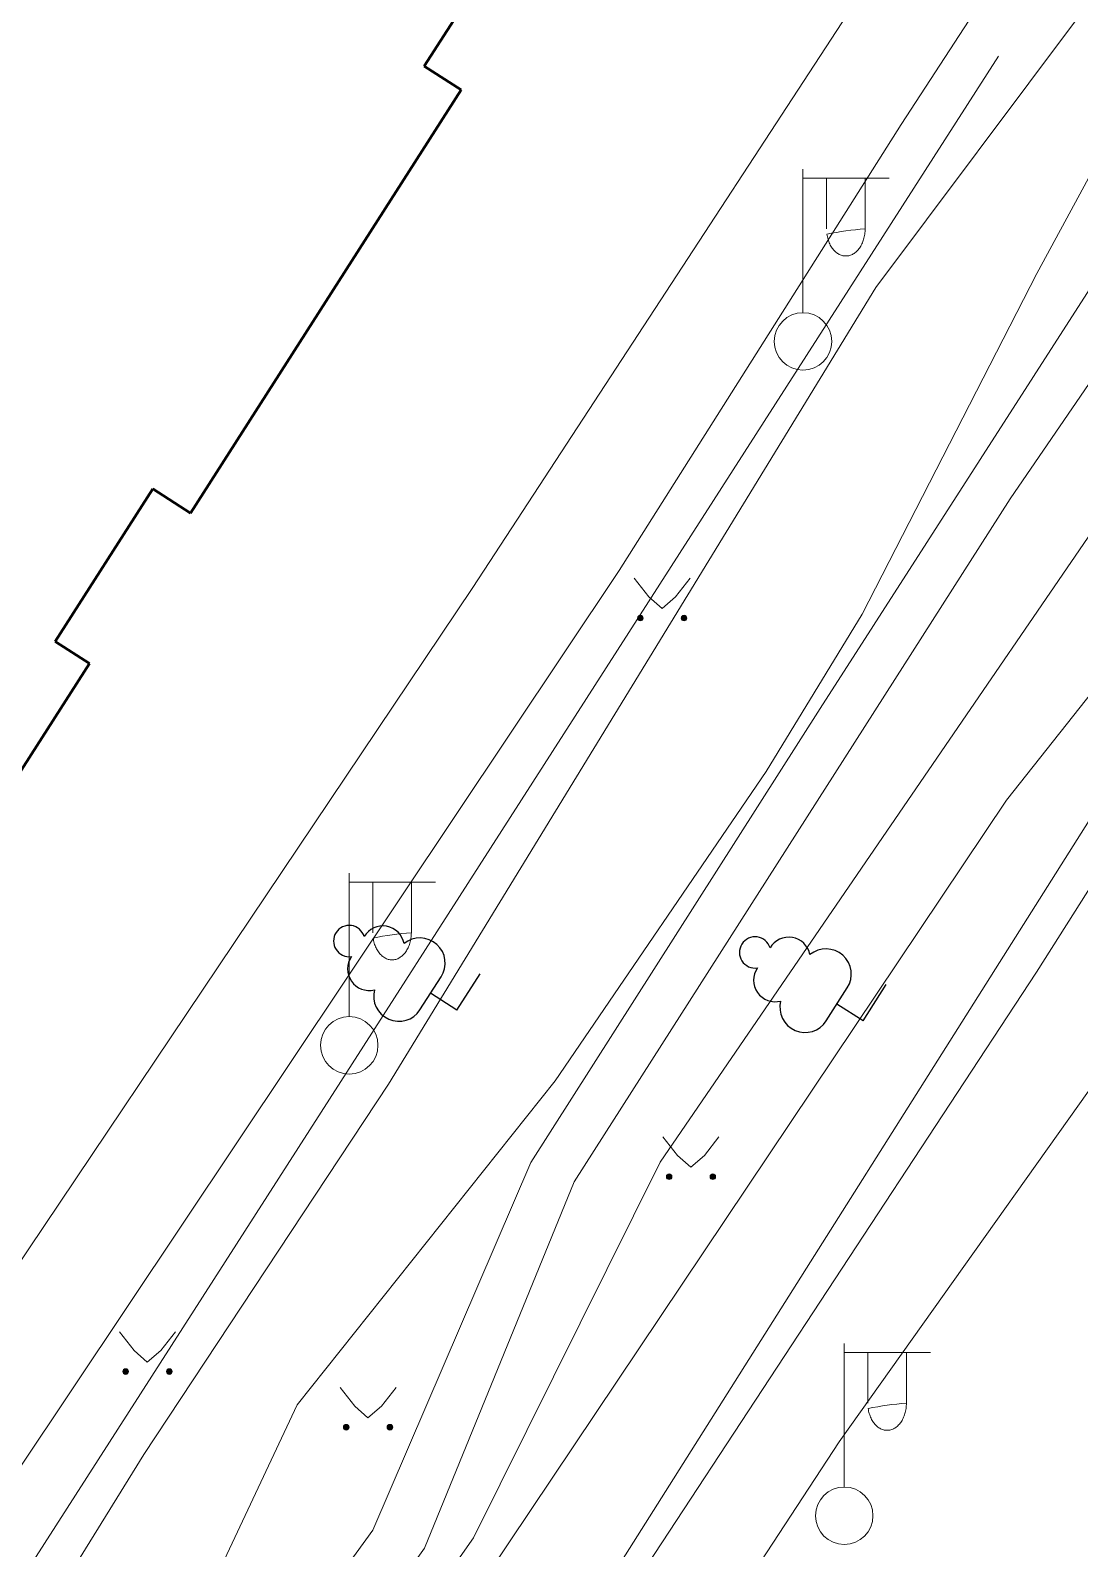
# Model space of a CAD drawing. Extents: x 1000 to 4000, y -5000 to -1000.
# Drawn here: x 1352 to 1388.5, y -4370.8 to -4318 of the extents above; entities that cross this region are included whole.
import ezdxf

# ---------------------------------------------------------------- set-up
doc = ezdxf.new("R2010")
doc.units = 0
doc.header["$MEASUREMENT"] = 0
for name, color, linetype in [('СЛОЙ_24', 7, 'CONTINUOUS'), ('СЛОЙ_3', 7, 'CONTINUOUS'), ('СЛОЙ_37', 7, 'CONTINUOUS'), ('СЛОЙ_40', 7, 'CONTINUOUS'), ('СЛОЙ_41', 7, 'CONTINUOUS'), ('СЛОЙ_42', 7, 'CONTINUOUS'), ('СЛОЙ_6', 7, 'CONTINUOUS')]:
    doc.layers.add(name, color=color, linetype=linetype)

# ---------------------------------------------------------------- blocks, each defined once
blk = doc.blocks.new('388_1_4')
at = {"layer": 'СЛОЙ_42', "color": 3, "linetype": 'Continuous'}
for q in [(-0.008, -1.651), (1.492, -2.737)]:
    blk.add_line((-0.008, -2.737), q, dxfattribs=at)
blk.add_lwpolyline([(-0.697, -1.651), (0.666, -1.65)], dxfattribs=at)
for centre, radius, start, end in [((-0.008, 1.719), 0.545, 90.0001, 220.5003), ((-0.008, 1.719), 0.545, 319.4998, 90.0001), ((-0.447, 0.611), 0.754, 88.133, 226.6635), ((0.431, 0.611), 0.754, 313.3367, 91.8671), ((-0.688, -0.772), 0.879, 108.3533, 269.3876), ((0.672, -0.772), 0.879, 269.6099, 71.6469)]:
    blk.add_arc(centre, radius, start, end, dxfattribs=at)
blk = doc.blocks.new('388_1_3')
at = {"layer": 'СЛОЙ_42', "color": 3, "linetype": 'Continuous'}
for q in [(-0.008, -1.651), (1.492, -2.737)]:
    blk.add_line((-0.008, -2.736), q, dxfattribs=at)
blk.add_lwpolyline([(-0.697, -1.651), (0.666, -1.651)], dxfattribs=at)
for centre, radius, start, end in [((-0.008, 1.718), 0.545, 90, 220.5002), ((-0.008, 1.718), 0.545, 319.4997, 90), ((-0.447, 0.61), 0.754, 88.1329, 226.6633), ((0.431, 0.61), 0.754, 313.3366, 91.867), ((-0.688, -0.773), 0.879, 108.3532, 269.3875), ((0.672, -0.773), 0.879, 269.6097, 71.6467)]:
    blk.add_arc(centre, radius, start, end, dxfattribs=at)

msp = doc.modelspace()

# ---------------------------------------------------------------- linework, layer by layer
at = {"layer": 'СЛОЙ_24', "color": 253, "linetype": 'Continuous', "lineweight": 0}
for points in [[(1343.617, -4372.775), (1367.409, -4337.349), (1406.369, -4277.714)], [(1382.329, -4321.234), (1385.369, -4316.552)], [(1346.273, -4394.557), (1358.917, -4377.097), (1363.933, -4370.174), (1369.434, -4357.368), (1379.502, -4341.57), (1390.643, -4324.228), (1393.964, -4318.955)], [(1347.743, -4395.78), (1355.492, -4385.085), (1365.733, -4370.797), (1370.943, -4358.046), (1386.119, -4334.267), (1396.34, -4319.338)], [(1345.848, -4376.649), (1372.507, -4336.759), (1382.329, -4321.234)], [(1350.13, -4397.511), (1362.654, -4379.582), (1385.993, -4344.756), (1404.299, -4321.651)], [(1353.976, -4400.728), (1357.973, -4394.398), (1388.874, -4345.466), (1406.288, -4323.115)], [(1375.966, -4373.518), (1380.164, -4367.096), (1392.129, -4350.272), (1394.583, -4347.862), (1396.992, -4346.389), (1399.535, -4344.693), (1402.611, -4343.064), (1406.092, -4342.662), (1407.611, -4342.639), (1409.039, -4342.595), (1411.856, -4344.666)]]:
    msp.add_lwpolyline(points, dxfattribs=at)
at = {"layer": 'СЛОЙ_3', "color": 253, "linetype": 'Continuous', "lineweight": 0}
for p, q in [((1378.907, -4327.784), (1378.907, -4322.784)), ((1378.907, -4325.784), (1378.907, -4322.784)), ((1378.907, -4323.098), (1381.907, -4323.098)), ((1379.728, -4324.866), (1379.728, -4323.098)), ((1381.07, -4324.866), (1381.07, -4323.098)), ((1363.108, -4352.293), (1363.108, -4347.293)), ((1363.108, -4350.293), (1363.108, -4347.293)), ((1363.108, -4347.607), (1366.108, -4347.607)), ((1363.929, -4349.375), (1363.929, -4347.607)), ((1365.271, -4349.375), (1365.271, -4347.607)), ((1380.344, -4368.673), (1380.344, -4363.673)), ((1380.344, -4366.673), (1380.344, -4363.673)), ((1380.344, -4363.987), (1383.344, -4363.987)), ((1381.165, -4365.755), (1381.165, -4363.987)), ((1382.507, -4365.755), (1382.507, -4363.987))]:
    msp.add_line(p, q, dxfattribs=at)
for points in [[(1381.07, -4324.866, -0.035191), (1381.057, -4325.05, -0.036545), (1381.019, -4325.227, -0.03934), (1380.957, -4325.39, -0.0437), (1380.874, -4325.533, -0.049642), (1380.772, -4325.65, -0.056748), (1380.656, -4325.737, -0.0637), (1380.53, -4325.791, -0.068204), (1380.399, -4325.809, -0.068204), (1380.268, -4325.791, -0.0637), (1380.142, -4325.737, -0.056748), (1380.026, -4325.65, -0.049642), (1379.924, -4325.533, -0.0437), (1379.841, -4325.39, -0.03934), (1379.779, -4325.227, -0.036545), (1379.741, -4325.05, -0.035191)], [(1365.271, -4349.375, -0.035191), (1365.258, -4349.559, -0.036545), (1365.22, -4349.736, -0.03934), (1365.158, -4349.899, -0.0437), (1365.075, -4350.042, -0.049642), (1364.973, -4350.159, -0.056748), (1364.857, -4350.246, -0.0637), (1364.731, -4350.3, -0.068204), (1364.6, -4350.318, -0.068204), (1364.469, -4350.3, -0.0637), (1364.343, -4350.246, -0.056748), (1364.227, -4350.159, -0.049642), (1364.125, -4350.042, -0.0437), (1364.042, -4349.899, -0.03934), (1363.98, -4349.736, -0.036545), (1363.942, -4349.559, -0.035191)], [(1382.507, -4365.755, -0.035191), (1382.494, -4365.939, -0.036545), (1382.456, -4366.116, -0.03934), (1382.394, -4366.279, -0.0437), (1382.311, -4366.422, -0.049642), (1382.209, -4366.539, -0.056748), (1382.093, -4366.626, -0.0637), (1381.967, -4366.68, -0.068204), (1381.836, -4366.698, -0.068204), (1381.705, -4366.68, -0.0637), (1381.579, -4366.626, -0.056748), (1381.463, -4366.539, -0.049642), (1381.361, -4366.422, -0.0437), (1381.278, -4366.279, -0.03934), (1381.216, -4366.116, -0.036545), (1381.178, -4365.939, -0.035191)]]:
    msp.add_lwpolyline(points, format="xyb", close=True, dxfattribs=at)
for centre in [(1378.907, -4328.784), (1363.108, -4353.293), (1380.344, -4369.673)]:
    msp.add_circle(centre, 1, dxfattribs=at)
at = {"layer": 'СЛОЙ_37', "color": 253, "linetype": 'Continuous', "lineweight": 0}
for points in [[(1341.514, -4391.046), (1344.056, -4387.07), (1346.519, -4383.334), (1348.732, -4379.213), (1355.955, -4367.545), (1364.473, -4354.648), (1381.44, -4326.907), (1388.539, -4317.438)], [(1344.615, -4393.334), (1351.089, -4384.525), (1354.409, -4380.462), (1361.298, -4365.811), (1370.275, -4354.532), (1377.623, -4343.762), (1380.973, -4338.28), (1387.045, -4326.422), (1391.471, -4318.258)], [(1359.812, -4402.777), (1357.832, -4399.893), (1357.921, -4397.32), (1359.573, -4393.225), (1360.942, -4390.491), (1387.032, -4350.748), (1389.871, -4346.275), (1393.635, -4342.36), (1395.364, -4340.941), (1399.044, -4339.699), (1402.014, -4339.255), (1411.23, -4338.834)]]:
    msp.add_lwpolyline(points, dxfattribs=at)
at = {"layer": 'СЛОЙ_40', "color": 253, "linetype": 'Continuous', "lineweight": 0}
for points in [[(1345.115, -4382.128), (1385.71, -4318.849)], [(1350.203, -4395.019), (1367.432, -4370.444), (1373.936, -4357.36), (1398.319, -4321.755)]]:
    msp.add_lwpolyline(points, dxfattribs=at)
at = {"layer": 'СЛОЙ_41', "color": 253, "linetype": 'Continuous', "lineweight": 0}
for p, q in [((1373.031, -4337.028), (1373.541, -4337.678)), ((1374.981, -4337.028), (1374.471, -4337.678)), ((1373.541, -4337.678), (1374.001, -4338.088)), ((1374.471, -4337.678), (1374.001, -4338.088)), ((1374.033, -4356.479), (1374.543, -4357.129)), ((1375.983, -4356.479), (1375.473, -4357.129)), ((1374.543, -4357.129), (1375.003, -4357.539)), ((1375.473, -4357.129), (1375.003, -4357.539)), ((1355.109, -4363.264), (1355.619, -4363.914)), ((1357.059, -4363.264), (1356.549, -4363.914)), ((1355.619, -4363.914), (1356.079, -4364.324)), ((1356.549, -4363.914), (1356.079, -4364.324)), ((1362.79, -4365.202), (1363.3, -4365.852)), ((1364.74, -4365.202), (1364.23, -4365.852)), ((1363.3, -4365.852), (1363.76, -4366.262)), ((1364.23, -4365.852), (1363.76, -4366.262))]:
    msp.add_line(p, q, dxfattribs=at)
for centre in [(1373.245, -4338.416), (1374.766, -4338.416), (1374.247, -4357.869), (1375.768, -4357.869), (1355.323, -4364.652), (1356.844, -4364.652), (1363.004, -4366.59), (1364.525, -4366.59)]:
    msp.add_circle(centre, 0.0976, dxfattribs=at)
for points in [[(1373.149, -4338.435), (1373.147, -4338.416), (1373.149, -4338.397)], [(1373.154, -4338.453), (1373.149, -4338.397), (1373.154, -4338.379)], [(1373.149, -4338.435), (1373.149, -4338.397), (1373.154, -4338.453)], [(1373.163, -4338.47), (1373.154, -4338.379), (1373.163, -4338.362)], [(1373.154, -4338.453), (1373.154, -4338.379), (1373.163, -4338.47)], [(1373.176, -4338.485), (1373.163, -4338.362), (1373.176, -4338.347)], [(1373.163, -4338.47), (1373.163, -4338.362), (1373.176, -4338.485)], [(1373.19, -4338.497), (1373.176, -4338.347), (1373.19, -4338.335)], [(1373.176, -4338.485), (1373.176, -4338.347), (1373.19, -4338.497)], [(1373.207, -4338.506), (1373.19, -4338.335), (1373.207, -4338.326)], [(1373.19, -4338.497), (1373.19, -4338.335), (1373.207, -4338.506)], [(1373.226, -4338.512), (1373.207, -4338.326), (1373.226, -4338.32)], [(1373.207, -4338.506), (1373.207, -4338.326), (1373.226, -4338.512)], [(1373.245, -4338.514), (1373.226, -4338.32), (1373.245, -4338.318)], [(1373.226, -4338.512), (1373.226, -4338.32), (1373.245, -4338.514)], [(1374.67, -4338.435), (1374.668, -4338.416), (1374.67, -4338.397)], [(1374.675, -4338.453), (1374.67, -4338.397), (1374.675, -4338.379)], [(1374.67, -4338.435), (1374.67, -4338.397), (1374.675, -4338.453)], [(1374.684, -4338.47), (1374.675, -4338.379), (1374.684, -4338.362)], [(1374.675, -4338.453), (1374.675, -4338.379), (1374.684, -4338.47)], [(1374.697, -4338.485), (1374.684, -4338.362), (1374.697, -4338.347)], [(1374.684, -4338.47), (1374.684, -4338.362), (1374.697, -4338.485)], [(1374.711, -4338.497), (1374.697, -4338.347), (1374.711, -4338.335)], [(1374.697, -4338.485), (1374.697, -4338.347), (1374.711, -4338.497)], [(1374.728, -4338.506), (1374.711, -4338.335), (1374.728, -4338.326)], [(1374.711, -4338.497), (1374.711, -4338.335), (1374.728, -4338.506)], [(1374.747, -4338.512), (1374.728, -4338.326), (1374.747, -4338.32)], [(1374.728, -4338.506), (1374.728, -4338.326), (1374.747, -4338.512)], [(1374.766, -4338.514), (1374.747, -4338.32), (1374.766, -4338.318)], [(1374.747, -4338.512), (1374.747, -4338.32), (1374.766, -4338.514)], [(1374.151, -4357.888), (1374.149, -4357.869), (1374.151, -4357.849)], [(1374.157, -4357.906), (1374.151, -4357.849), (1374.157, -4357.831)], [(1374.151, -4357.888), (1374.151, -4357.849), (1374.157, -4357.906)], [(1374.166, -4357.923), (1374.157, -4357.831), (1374.166, -4357.814)], [(1374.157, -4357.906), (1374.157, -4357.831), (1374.166, -4357.923)], [(1374.178, -4357.938), (1374.166, -4357.814), (1374.178, -4357.8)], [(1374.166, -4357.923), (1374.166, -4357.814), (1374.178, -4357.938)], [(1374.193, -4357.95), (1374.178, -4357.8), (1374.193, -4357.787)], [(1374.178, -4357.938), (1374.178, -4357.8), (1374.193, -4357.95)], [(1374.21, -4357.959), (1374.193, -4357.787), (1374.21, -4357.778)], [(1374.193, -4357.95), (1374.193, -4357.787), (1374.21, -4357.959)], [(1374.228, -4357.964), (1374.21, -4357.778), (1374.228, -4357.773)], [(1374.21, -4357.959), (1374.21, -4357.778), (1374.228, -4357.964)], [(1374.247, -4357.966), (1374.228, -4357.773), (1374.247, -4357.771)], [(1374.228, -4357.964), (1374.228, -4357.773), (1374.247, -4357.966)], [(1375.672, -4357.888), (1375.67, -4357.869), (1375.672, -4357.849)], [(1375.678, -4357.906), (1375.672, -4357.849), (1375.678, -4357.831)], [(1375.672, -4357.888), (1375.672, -4357.849), (1375.678, -4357.906)], [(1375.687, -4357.923), (1375.678, -4357.831), (1375.687, -4357.814)], [(1375.678, -4357.906), (1375.678, -4357.831), (1375.687, -4357.923)], [(1375.699, -4357.938), (1375.687, -4357.814), (1375.699, -4357.8)], [(1375.687, -4357.923), (1375.687, -4357.814), (1375.699, -4357.938)], [(1375.714, -4357.95), (1375.699, -4357.8), (1375.714, -4357.787)], [(1375.699, -4357.938), (1375.699, -4357.8), (1375.714, -4357.95)], [(1375.731, -4357.959), (1375.714, -4357.787), (1375.731, -4357.778)], [(1375.714, -4357.95), (1375.714, -4357.787), (1375.731, -4357.959)], [(1375.749, -4357.964), (1375.731, -4357.778), (1375.749, -4357.773)], [(1375.731, -4357.959), (1375.731, -4357.778), (1375.749, -4357.964)], [(1375.768, -4357.966), (1375.749, -4357.773), (1375.768, -4357.771)], [(1375.749, -4357.964), (1375.749, -4357.773), (1375.768, -4357.966)], [(1355.227, -4364.671), (1355.225, -4364.652), (1355.227, -4364.633)], [(1355.232, -4364.689), (1355.227, -4364.633), (1355.232, -4364.615)], [(1355.227, -4364.671), (1355.227, -4364.633), (1355.232, -4364.689)], [(1355.241, -4364.706), (1355.232, -4364.615), (1355.241, -4364.598)], [(1355.232, -4364.689), (1355.232, -4364.615), (1355.241, -4364.706)], [(1355.254, -4364.721), (1355.241, -4364.598), (1355.254, -4364.583)], [(1355.241, -4364.706), (1355.241, -4364.598), (1355.254, -4364.721)], [(1355.268, -4364.733), (1355.254, -4364.583), (1355.268, -4364.571)], [(1355.254, -4364.721), (1355.254, -4364.583), (1355.268, -4364.733)], [(1355.285, -4364.742), (1355.268, -4364.571), (1355.285, -4364.562)], [(1355.268, -4364.733), (1355.268, -4364.571), (1355.285, -4364.742)], [(1355.304, -4364.748), (1355.285, -4364.562), (1355.304, -4364.556)], [(1355.285, -4364.742), (1355.285, -4364.562), (1355.304, -4364.748)], [(1355.323, -4364.75), (1355.304, -4364.556), (1355.323, -4364.554)], [(1355.304, -4364.748), (1355.304, -4364.556), (1355.323, -4364.75)], [(1356.748, -4364.671), (1356.746, -4364.652), (1356.748, -4364.633)], [(1356.753, -4364.689), (1356.748, -4364.633), (1356.753, -4364.615)], [(1356.748, -4364.671), (1356.748, -4364.633), (1356.753, -4364.689)], [(1356.762, -4364.706), (1356.753, -4364.615), (1356.762, -4364.598)], [(1356.753, -4364.689), (1356.753, -4364.615), (1356.762, -4364.706)], [(1356.775, -4364.721), (1356.762, -4364.598), (1356.775, -4364.583)], [(1356.762, -4364.706), (1356.762, -4364.598), (1356.775, -4364.721)], [(1356.789, -4364.733), (1356.775, -4364.583), (1356.789, -4364.571)], [(1356.775, -4364.721), (1356.775, -4364.583), (1356.789, -4364.733)], [(1356.806, -4364.742), (1356.789, -4364.571), (1356.806, -4364.562)], [(1356.789, -4364.733), (1356.789, -4364.571), (1356.806, -4364.742)], [(1356.825, -4364.748), (1356.806, -4364.562), (1356.825, -4364.556)], [(1356.806, -4364.742), (1356.806, -4364.562), (1356.825, -4364.748)], [(1356.844, -4364.75), (1356.825, -4364.556), (1356.844, -4364.554)], [(1356.825, -4364.748), (1356.825, -4364.556), (1356.844, -4364.75)], [(1362.913, -4366.627), (1362.908, -4366.571), (1362.913, -4366.553)], [(1362.922, -4366.644), (1362.913, -4366.553), (1362.922, -4366.536)], [(1362.913, -4366.627), (1362.913, -4366.553), (1362.922, -4366.644)], [(1362.935, -4366.659), (1362.922, -4366.536), (1362.935, -4366.521)], [(1362.922, -4366.644), (1362.922, -4366.536), (1362.935, -4366.659)], [(1362.949, -4366.671), (1362.935, -4366.521), (1362.949, -4366.509)], [(1362.935, -4366.659), (1362.935, -4366.521), (1362.949, -4366.671)], [(1362.966, -4366.68), (1362.949, -4366.509), (1362.966, -4366.5)], [(1362.949, -4366.671), (1362.949, -4366.509), (1362.966, -4366.68)], [(1362.985, -4366.686), (1362.966, -4366.5), (1362.985, -4366.494)], [(1362.966, -4366.68), (1362.966, -4366.5), (1362.985, -4366.686)], [(1363.004, -4366.688), (1362.985, -4366.494), (1363.004, -4366.492)], [(1362.985, -4366.686), (1362.985, -4366.494), (1363.004, -4366.688)], [(1364.434, -4366.627), (1364.429, -4366.571), (1364.434, -4366.553)], [(1364.443, -4366.644), (1364.434, -4366.553), (1364.443, -4366.536)], [(1364.434, -4366.627), (1364.434, -4366.553), (1364.443, -4366.644)], [(1364.456, -4366.659), (1364.443, -4366.536), (1364.456, -4366.521)], [(1364.443, -4366.644), (1364.443, -4366.536), (1364.456, -4366.659)], [(1364.47, -4366.671), (1364.456, -4366.521), (1364.47, -4366.509)], [(1364.456, -4366.659), (1364.456, -4366.521), (1364.47, -4366.671)], [(1364.487, -4366.68), (1364.47, -4366.509), (1364.487, -4366.5)], [(1364.47, -4366.671), (1364.47, -4366.509), (1364.487, -4366.68)], [(1364.506, -4366.686), (1364.487, -4366.5), (1364.506, -4366.494)], [(1364.487, -4366.68), (1364.487, -4366.5), (1364.506, -4366.686)], [(1364.525, -4366.688), (1364.506, -4366.494), (1364.525, -4366.492)], [(1364.506, -4366.686), (1364.506, -4366.494), (1364.525, -4366.688)], [(1362.908, -4366.609), (1362.906, -4366.59), (1362.908, -4366.571)], [(1362.908, -4366.609), (1362.908, -4366.571), (1362.913, -4366.627)], [(1364.429, -4366.609), (1364.427, -4366.59), (1364.429, -4366.571)], [(1364.429, -4366.609), (1364.429, -4366.571), (1364.434, -4366.627)]]:
    msp.add_solid(points, dxfattribs=at)
at = {"layer": 'СЛОЙ_41', "color": 253, "linetype": 'Continuous', "lineweight": 0, "extrusion": (0, 0, -1)}
for points in [[(-1373.245, -4338.514), (-1373.245, -4338.318), (-1373.264, -4338.512)], [(-1373.264, -4338.512), (-1373.245, -4338.318), (-1373.264, -4338.32)], [(-1373.264, -4338.512), (-1373.264, -4338.32), (-1373.282, -4338.506)], [(-1373.282, -4338.506), (-1373.264, -4338.32), (-1373.282, -4338.326)], [(-1373.282, -4338.506), (-1373.282, -4338.326), (-1373.299, -4338.497)], [(-1373.299, -4338.497), (-1373.282, -4338.326), (-1373.299, -4338.335)], [(-1373.299, -4338.497), (-1373.299, -4338.335), (-1373.314, -4338.485)], [(-1373.314, -4338.485), (-1373.299, -4338.335), (-1373.314, -4338.347)], [(-1373.314, -4338.485), (-1373.314, -4338.347), (-1373.326, -4338.47)], [(-1373.326, -4338.47), (-1373.314, -4338.347), (-1373.326, -4338.362)], [(-1373.326, -4338.47), (-1373.326, -4338.362), (-1373.335, -4338.453)], [(-1373.335, -4338.453), (-1373.326, -4338.362), (-1373.335, -4338.379)], [(-1373.335, -4338.453), (-1373.335, -4338.379), (-1373.34, -4338.435)], [(-1373.34, -4338.435), (-1373.335, -4338.379), (-1373.34, -4338.397)], [(-1373.34, -4338.435), (-1373.34, -4338.397), (-1373.342, -4338.416)], [(-1374.766, -4338.514), (-1374.766, -4338.318), (-1374.785, -4338.512)], [(-1374.785, -4338.512), (-1374.766, -4338.318), (-1374.785, -4338.32)], [(-1374.785, -4338.512), (-1374.785, -4338.32), (-1374.803, -4338.506)], [(-1374.803, -4338.506), (-1374.785, -4338.32), (-1374.803, -4338.326)], [(-1374.803, -4338.506), (-1374.803, -4338.326), (-1374.82, -4338.497)], [(-1374.82, -4338.497), (-1374.803, -4338.326), (-1374.82, -4338.335)], [(-1374.82, -4338.497), (-1374.82, -4338.335), (-1374.835, -4338.485)], [(-1374.835, -4338.485), (-1374.82, -4338.335), (-1374.835, -4338.347)], [(-1374.835, -4338.485), (-1374.835, -4338.347), (-1374.847, -4338.47)], [(-1374.847, -4338.47), (-1374.835, -4338.347), (-1374.847, -4338.362)], [(-1374.847, -4338.47), (-1374.847, -4338.362), (-1374.856, -4338.453)], [(-1374.856, -4338.453), (-1374.847, -4338.362), (-1374.856, -4338.379)], [(-1374.856, -4338.453), (-1374.856, -4338.379), (-1374.861, -4338.435)], [(-1374.861, -4338.435), (-1374.856, -4338.379), (-1374.861, -4338.397)], [(-1374.861, -4338.435), (-1374.861, -4338.397), (-1374.863, -4338.416)], [(-1374.247, -4357.966), (-1374.247, -4357.771), (-1374.266, -4357.964)], [(-1374.266, -4357.964), (-1374.247, -4357.771), (-1374.266, -4357.773)], [(-1374.266, -4357.964), (-1374.266, -4357.773), (-1374.284, -4357.959)], [(-1374.284, -4357.959), (-1374.266, -4357.773), (-1374.284, -4357.778)], [(-1374.284, -4357.959), (-1374.284, -4357.778), (-1374.301, -4357.95)], [(-1374.301, -4357.95), (-1374.284, -4357.778), (-1374.301, -4357.787)], [(-1374.301, -4357.95), (-1374.301, -4357.787), (-1374.316, -4357.938)], [(-1374.316, -4357.938), (-1374.301, -4357.787), (-1374.316, -4357.8)], [(-1374.316, -4357.938), (-1374.316, -4357.8), (-1374.328, -4357.923)], [(-1374.328, -4357.923), (-1374.316, -4357.8), (-1374.328, -4357.814)], [(-1374.328, -4357.923), (-1374.328, -4357.814), (-1374.337, -4357.906)], [(-1374.337, -4357.906), (-1374.328, -4357.814), (-1374.337, -4357.831)], [(-1374.337, -4357.906), (-1374.337, -4357.831), (-1374.343, -4357.888)], [(-1374.343, -4357.888), (-1374.337, -4357.831), (-1374.343, -4357.849)], [(-1374.343, -4357.888), (-1374.343, -4357.849), (-1374.345, -4357.869)], [(-1375.768, -4357.966), (-1375.768, -4357.771), (-1375.787, -4357.964)], [(-1375.787, -4357.964), (-1375.768, -4357.771), (-1375.787, -4357.773)], [(-1375.787, -4357.964), (-1375.787, -4357.773), (-1375.805, -4357.959)], [(-1375.805, -4357.959), (-1375.787, -4357.773), (-1375.805, -4357.778)], [(-1375.805, -4357.959), (-1375.805, -4357.778), (-1375.822, -4357.95)], [(-1375.822, -4357.95), (-1375.805, -4357.778), (-1375.822, -4357.787)], [(-1375.822, -4357.95), (-1375.822, -4357.787), (-1375.837, -4357.938)], [(-1375.837, -4357.938), (-1375.822, -4357.787), (-1375.837, -4357.8)], [(-1375.837, -4357.938), (-1375.837, -4357.8), (-1375.849, -4357.923)], [(-1375.849, -4357.923), (-1375.837, -4357.8), (-1375.849, -4357.814)], [(-1375.849, -4357.923), (-1375.849, -4357.814), (-1375.858, -4357.906)], [(-1375.858, -4357.906), (-1375.849, -4357.814), (-1375.858, -4357.831)], [(-1375.858, -4357.906), (-1375.858, -4357.831), (-1375.864, -4357.888)], [(-1375.864, -4357.888), (-1375.858, -4357.831), (-1375.864, -4357.849)], [(-1375.864, -4357.888), (-1375.864, -4357.849), (-1375.866, -4357.869)], [(-1355.323, -4364.75), (-1355.323, -4364.554), (-1355.342, -4364.748)], [(-1355.342, -4364.748), (-1355.323, -4364.554), (-1355.342, -4364.556)], [(-1355.342, -4364.748), (-1355.342, -4364.556), (-1355.36, -4364.742)], [(-1355.36, -4364.742), (-1355.342, -4364.556), (-1355.36, -4364.562)], [(-1355.36, -4364.742), (-1355.36, -4364.562), (-1355.377, -4364.733)], [(-1355.377, -4364.733), (-1355.36, -4364.562), (-1355.377, -4364.571)], [(-1355.377, -4364.733), (-1355.377, -4364.571), (-1355.392, -4364.721)], [(-1355.392, -4364.721), (-1355.377, -4364.571), (-1355.392, -4364.583)], [(-1355.392, -4364.721), (-1355.392, -4364.583), (-1355.404, -4364.706)], [(-1355.404, -4364.706), (-1355.392, -4364.583), (-1355.404, -4364.598)], [(-1355.404, -4364.706), (-1355.404, -4364.598), (-1355.413, -4364.689)], [(-1355.413, -4364.689), (-1355.404, -4364.598), (-1355.413, -4364.615)], [(-1355.413, -4364.689), (-1355.413, -4364.615), (-1355.418, -4364.671)], [(-1355.418, -4364.671), (-1355.413, -4364.615), (-1355.418, -4364.633)], [(-1355.418, -4364.671), (-1355.418, -4364.633), (-1355.42, -4364.652)], [(-1356.844, -4364.75), (-1356.844, -4364.554), (-1356.863, -4364.748)], [(-1356.863, -4364.748), (-1356.844, -4364.554), (-1356.863, -4364.556)], [(-1356.863, -4364.748), (-1356.863, -4364.556), (-1356.881, -4364.742)], [(-1356.881, -4364.742), (-1356.863, -4364.556), (-1356.881, -4364.562)], [(-1356.881, -4364.742), (-1356.881, -4364.562), (-1356.898, -4364.733)], [(-1356.898, -4364.733), (-1356.881, -4364.562), (-1356.898, -4364.571)], [(-1356.898, -4364.733), (-1356.898, -4364.571), (-1356.913, -4364.721)], [(-1356.913, -4364.721), (-1356.898, -4364.571), (-1356.913, -4364.583)], [(-1356.913, -4364.721), (-1356.913, -4364.583), (-1356.925, -4364.706)], [(-1356.925, -4364.706), (-1356.913, -4364.583), (-1356.925, -4364.598)], [(-1356.925, -4364.706), (-1356.925, -4364.598), (-1356.934, -4364.689)], [(-1356.934, -4364.689), (-1356.925, -4364.598), (-1356.934, -4364.615)], [(-1356.934, -4364.689), (-1356.934, -4364.615), (-1356.939, -4364.671)], [(-1356.939, -4364.671), (-1356.934, -4364.615), (-1356.939, -4364.633)], [(-1356.939, -4364.671), (-1356.939, -4364.633), (-1356.941, -4364.652)], [(-1363.004, -4366.688), (-1363.004, -4366.492), (-1363.023, -4366.686)], [(-1363.023, -4366.686), (-1363.004, -4366.492), (-1363.023, -4366.494)], [(-1363.023, -4366.686), (-1363.023, -4366.494), (-1363.041, -4366.68)], [(-1363.041, -4366.68), (-1363.023, -4366.494), (-1363.041, -4366.5)], [(-1363.041, -4366.68), (-1363.041, -4366.5), (-1363.058, -4366.671)], [(-1363.058, -4366.671), (-1363.041, -4366.5), (-1363.058, -4366.509)], [(-1363.058, -4366.671), (-1363.058, -4366.509), (-1363.073, -4366.659)], [(-1363.073, -4366.659), (-1363.058, -4366.509), (-1363.073, -4366.521)], [(-1363.073, -4366.659), (-1363.073, -4366.521), (-1363.085, -4366.644)], [(-1363.085, -4366.644), (-1363.073, -4366.521), (-1363.085, -4366.536)], [(-1363.085, -4366.644), (-1363.085, -4366.536), (-1363.094, -4366.627)], [(-1363.094, -4366.627), (-1363.085, -4366.536), (-1363.094, -4366.553)], [(-1363.094, -4366.627), (-1363.094, -4366.553), (-1363.099, -4366.609)], [(-1363.099, -4366.609), (-1363.094, -4366.553), (-1363.099, -4366.571)], [(-1364.525, -4366.688), (-1364.525, -4366.492), (-1364.544, -4366.686)], [(-1364.544, -4366.686), (-1364.525, -4366.492), (-1364.544, -4366.494)], [(-1364.544, -4366.686), (-1364.544, -4366.494), (-1364.562, -4366.68)], [(-1364.562, -4366.68), (-1364.544, -4366.494), (-1364.562, -4366.5)], [(-1364.562, -4366.68), (-1364.562, -4366.5), (-1364.579, -4366.671)], [(-1364.579, -4366.671), (-1364.562, -4366.5), (-1364.579, -4366.509)], [(-1364.579, -4366.671), (-1364.579, -4366.509), (-1364.594, -4366.659)], [(-1364.594, -4366.659), (-1364.579, -4366.509), (-1364.594, -4366.521)], [(-1364.594, -4366.659), (-1364.594, -4366.521), (-1364.606, -4366.644)], [(-1364.606, -4366.644), (-1364.594, -4366.521), (-1364.606, -4366.536)], [(-1364.606, -4366.644), (-1364.606, -4366.536), (-1364.615, -4366.627)], [(-1364.615, -4366.627), (-1364.606, -4366.536), (-1364.615, -4366.553)], [(-1364.615, -4366.627), (-1364.615, -4366.553), (-1364.62, -4366.609)], [(-1364.62, -4366.609), (-1364.615, -4366.553), (-1364.62, -4366.571)], [(-1363.099, -4366.609), (-1363.099, -4366.571), (-1363.101, -4366.59)], [(-1364.62, -4366.609), (-1364.62, -4366.571), (-1364.622, -4366.59)]]:
    msp.add_solid(points, dxfattribs=at)
at = {"layer": 'СЛОЙ_6', "color": 253, "linetype": 'Continuous', "lineweight": 50}
for p, q in [((1365.719, -4319.204), (1369.175, -4313.803)), ((1367.005, -4320.026), (1365.719, -4319.204)), ((1357.578, -4334.759), (1367.005, -4320.026)), ((1352.868, -4339.235), (1356.269, -4333.921)), ((1357.578, -4334.759), (1356.269, -4333.921)), ((1354.061, -4339.999), (1352.868, -4339.235)), ((1344.481, -4354.969), (1354.061, -4339.999))]:
    msp.add_line(p, q, dxfattribs=at)

# ---------------------------------------------------------------- block references
at = {"layer": 'СЛОЙ_42', "color": 253, "linetype": 'Continuous', "lineweight": 0}
for name, p, xscale, yscale, zscale, rotation in [('388_1_3', (1364.558, -4350.582), 1.000001561526265, 1.000001561526265, 1.000001561526265, 57.3192461117826), ('388_1_4', (1378.697, -4350.971), 1.000001159806858, 1.000001159806858, 1.000001159806858, 57.69375988981371)]:
    msp.add_blockref(name, p, dxfattribs=dict(at, xscale=xscale, yscale=yscale, zscale=zscale, rotation=rotation))

doc.saveas('drawing.dxf')
